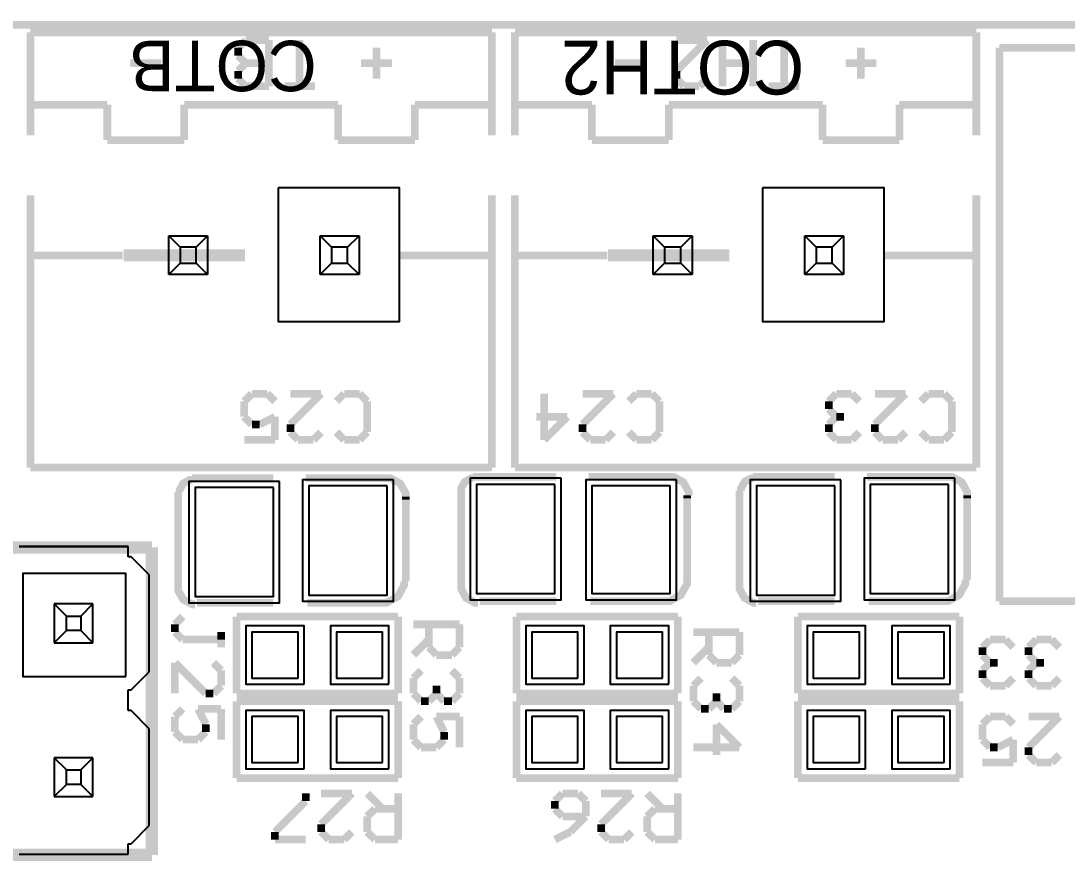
# Model space of a CAD drawing. Extents: x -110 to 1, y -84 to 0.
# Drawn here: x -93.49 to -76.21, y -13.72 to 0.15 of the extents above; entities that cross this region are included whole.
import ezdxf

# ---------------------------------------------------------------- set-up
doc = ezdxf.new("R2010")
doc.units = 0
doc.header["$MEASUREMENT"] = 0

msp = doc.modelspace()

# ---------------------------------------------------------------- linework, layer by layer
at = {"color": 7, "linetype": 'Continuous', "lineweight": 25}
for p, q in [((-91.043, -4.037), (-91.043, -3.397)), ((-91.043, -3.397), (-90.856, -3.584)), ((-91.043, -3.397), (-90.403, -3.397)), ((-90.591, -3.584), (-90.403, -3.397)), ((-90.403, -3.397), (-90.403, -4.037)), ((-88.543, -4.037), (-88.543, -3.397)), ((-88.543, -3.397), (-88.356, -3.584)), ((-88.543, -3.397), (-87.903, -3.397)), ((-88.091, -3.584), (-87.903, -3.397)), ((-87.903, -3.397), (-87.903, -4.037)), ((-83.043, -4.037), (-83.043, -3.397)), ((-83.043, -3.397), (-82.856, -3.584)), ((-83.043, -3.397), (-82.403, -3.397)), ((-82.591, -3.584), (-82.403, -3.397)), ((-82.403, -3.397), (-82.403, -4.037)), ((-80.543, -4.037), (-80.543, -3.397)), ((-80.543, -3.397), (-80.356, -3.584)), ((-80.543, -3.397), (-79.903, -3.397)), ((-80.091, -3.584), (-79.903, -3.397)), ((-79.903, -3.397), (-79.903, -4.037)), ((-90.856, -3.584), (-90.856, -3.849)), ((-90.591, -3.584), (-90.856, -3.584)), ((-90.591, -3.849), (-90.591, -3.584)), ((-88.356, -3.584), (-88.356, -3.849)), ((-88.091, -3.584), (-88.356, -3.584)), ((-88.091, -3.849), (-88.091, -3.584)), ((-82.856, -3.584), (-82.856, -3.849)), ((-82.591, -3.584), (-82.856, -3.584)), ((-82.591, -3.849), (-82.591, -3.584)), ((-80.356, -3.584), (-80.356, -3.849)), ((-80.091, -3.584), (-80.356, -3.584)), ((-80.091, -3.849), (-80.091, -3.584)), ((-91.043, -4.037), (-90.856, -3.849)), ((-90.856, -3.849), (-90.591, -3.849)), ((-90.591, -3.849), (-90.403, -4.037)), ((-88.543, -4.037), (-88.356, -3.849)), ((-88.356, -3.849), (-88.091, -3.849)), ((-88.091, -3.849), (-87.903, -4.037)), ((-83.043, -4.037), (-82.856, -3.849)), ((-82.856, -3.849), (-82.591, -3.849)), ((-82.591, -3.849), (-82.403, -4.037)), ((-80.543, -4.037), (-80.356, -3.849)), ((-80.356, -3.849), (-80.091, -3.849)), ((-80.091, -3.849), (-79.903, -4.037)), ((-90.403, -4.037), (-91.043, -4.037)), ((-87.903, -4.037), (-88.543, -4.037)), ((-82.403, -4.037), (-83.043, -4.037)), ((-79.903, -4.037), (-80.543, -4.037)), ((-93.516, -8.525), (-91.716, -8.525)), ((-91.716, -8.525), (-93.516, -8.525)), ((-91.716, -8.695), (-91.716, -8.525)), ((-91.666, -8.695), (-91.716, -8.695)), ((-91.366, -8.995), (-91.666, -8.695)), ((-91.366, -10.595), (-91.366, -8.995)), ((-92.736, -9.675), (-92.936, -9.475)), ((-92.296, -9.475), (-92.936, -9.475)), ((-92.936, -9.475), (-92.936, -10.115)), ((-92.496, -9.675), (-92.296, -9.475)), ((-92.296, -10.115), (-92.296, -9.475)), ((-92.736, -9.675), (-92.496, -9.675)), ((-92.736, -9.915), (-92.736, -9.675)), ((-92.496, -9.675), (-92.496, -9.915)), ((-92.736, -9.915), (-92.936, -10.115)), ((-92.496, -9.915), (-92.736, -9.915)), ((-92.496, -9.915), (-92.296, -10.115)), ((-92.936, -10.115), (-92.296, -10.115)), ((-91.666, -10.895), (-91.366, -10.595)), ((-91.716, -10.895), (-91.666, -10.895)), ((-91.716, -11.235), (-91.716, -10.895)), ((-91.666, -11.235), (-91.716, -11.235)), ((-91.366, -11.535), (-91.666, -11.235)), ((-91.366, -13.135), (-91.366, -11.535)), ((-92.736, -12.215), (-92.936, -12.015)), ((-92.296, -12.015), (-92.936, -12.015)), ((-92.936, -12.015), (-92.936, -12.655)), ((-92.496, -12.215), (-92.296, -12.015)), ((-92.296, -12.655), (-92.296, -12.015)), ((-92.736, -12.215), (-92.496, -12.215)), ((-92.736, -12.455), (-92.736, -12.215)), ((-92.496, -12.215), (-92.496, -12.455)), ((-92.736, -12.455), (-92.936, -12.655)), ((-92.496, -12.455), (-92.736, -12.455)), ((-92.496, -12.455), (-92.296, -12.655)), ((-92.936, -12.655), (-92.296, -12.655)), ((-91.666, -13.435), (-91.366, -13.135)), ((-91.716, -13.435), (-91.666, -13.435)), ((-91.716, -13.605), (-91.716, -13.435)), ((-93.516, -13.605), (-91.716, -13.605))]:
    msp.add_line(p, q, dxfattribs=at)
at = {"color": 0}
for points, const_width in [([(-0.702, 0.088), (-108.213, 0.088)], 0.127), ([(-93.329, -0.039), (-93.329, -1.232)], 0.127), ([(-85.709, -0.039), (-93.329, -0.039)], 0.127), ([(-85.709, -0.039), (-85.709, -1.232)], 0.127), ([(-85.328, -0.039), (-85.328, -1.232)], 0.127), ([(-77.709, -0.039), (-85.328, -0.039)], 0.127), ([(-77.709, -0.039), (-77.709, -1.232)], 0.127), ([(-89.773, -0.166), (-89.9, -0.293)], 0.127), ([(-89.392, -0.166), (-89.773, -0.166)], 0.127), ([(-89.392, -0.927), (-89.392, -0.166)], 0.127), ([(-88.884, -0.927), (-88.884, -0.166)], 0.127), ([(-82.662, -0.166), (-82.154, -0.166)], 0.127), ([(-82.154, -0.166), (-82.662, -0.673)], 0.127), ([(-81.9, -0.927), (-81.9, -0.166)], 0.127), ([(-81.392, -0.927), (-81.392, -0.166)], 0.127), ([(-81.392, -0.166), (-81.392, -0.546)], 0.127), ([(-80.884, -0.927), (-80.884, -0.166)], 0.127), ([(-89.9, -0.293), (-89.9, -0.42)], 0.127), ([(-87.615, -0.8), (-87.615, -0.293)], 0.127), ([(-79.614, -0.8), (-79.614, -0.293)], 0.127), ([(-77.328, -0.293), (-77.328, -2.324)], 0.127), ([(-73.518, -0.293), (-77.328, -0.293)], 0.127), ([(-91.17, -0.546), (-91.678, -0.546)], 0.127), ([(-89.9, -0.42), (-89.773, -0.546)], 0.127), ([(-89.773, -0.546), (-89.9, -0.673)], 0.127), ([(-89.773, -0.546), (-89.392, -0.546)], 0.127), ([(-89.392, -0.546), (-89.773, -0.546)], 0.127), ([(-87.36, -0.546), (-87.869, -0.546)], 0.127), ([(-83.17, -0.546), (-83.678, -0.546)], 0.127), ([(-81.392, -0.546), (-81.9, -0.546)], 0.127), ([(-81.9, -0.546), (-81.9, -0.927)], 0.127), ([(-79.36, -0.546), (-79.868, -0.546)], 0.127), ([(-89.9, -0.673), (-89.9, -0.8)], 0.127), ([(-82.662, -0.673), (-82.662, -0.8)], 0.127), ([(-89.9, -0.8), (-89.773, -0.927)], 0.127), ([(-82.662, -0.8), (-82.535, -0.927)], 0.127), ([(-82.281, -0.927), (-82.154, -0.8)], 0.127), ([(-89.773, -0.927), (-89.392, -0.927)], 0.127), ([(-88.63, -0.927), (-89.138, -0.927)], 0.127), ([(-89.138, -0.927), (-88.884, -0.927)], 0.127), ([(-82.535, -0.927), (-82.281, -0.927)], 0.127), ([(-80.63, -0.927), (-81.138, -0.927)], 0.127), ([(-81.138, -0.927), (-80.884, -0.927)], 0.127), ([(-92.059, -1.232), (-93.329, -1.232)], 0.127), ([(-93.329, -1.232), (-93.329, -1.74)], 0.127), ([(-92.059, -1.232), (-92.059, -1.816)], 0.127), ([(-90.789, -1.232), (-90.789, -1.816)], 0.127), ([(-88.249, -1.232), (-90.789, -1.232)], 0.127), ([(-88.249, -1.232), (-88.249, -1.816)], 0.127), ([(-86.979, -1.232), (-86.979, -1.816)], 0.127), ([(-85.709, -1.232), (-86.979, -1.232)], 0.127), ([(-85.709, -1.232), (-85.709, -1.74)], 0.127), ([(-84.058, -1.232), (-85.328, -1.232)], 0.127), ([(-85.328, -1.232), (-85.328, -1.74)], 0.127), ([(-84.058, -1.232), (-84.058, -1.816)], 0.127), ([(-82.789, -1.232), (-82.789, -1.816)], 0.127), ([(-80.249, -1.232), (-82.789, -1.232)], 0.127), ([(-80.249, -1.232), (-80.249, -1.816)], 0.127), ([(-78.979, -1.232), (-78.979, -1.816)], 0.127), ([(-77.709, -1.232), (-78.979, -1.232)], 0.127), ([(-77.709, -1.232), (-77.709, -1.74)], 0.127), ([(-90.789, -1.816), (-92.059, -1.816)], 0.127), ([(-86.979, -1.816), (-88.249, -1.816)], 0.127), ([(-82.789, -1.816), (-84.058, -1.816)], 0.127), ([(-78.979, -1.816), (-80.249, -1.816)], 0.127), ([(-77.328, -2.324), (-77.328, -7.4)], 0.127), ([(-93.329, -2.73), (-93.329, -7.223)], 0.127), ([(-90.789, -3.618), (-90.789, -3.821)], 2.006), ([(-85.709, -2.73), (-85.709, -7.223)], 0.127), ([(-85.328, -2.73), (-85.328, -7.223)], 0.127), ([(-82.789, -3.618), (-82.789, -3.821)], 2.006), ([(-77.709, -2.73), (-77.709, -7.223)], 0.127), ([(-91.805, -3.72), (-93.329, -3.72)], 0.127), ([(-85.709, -3.72), (-87.233, -3.72)], 0.127), ([(-83.805, -3.72), (-85.328, -3.72)], 0.127), ([(-77.709, -3.72), (-79.233, -3.72)], 0.127), ([(-89.799, -6.131), (-89.672, -6.004)], 0.127), ([(-89.672, -6.004), (-89.418, -6.004)], 0.127), ([(-89.418, -6.004), (-89.291, -6.131)], 0.127), ([(-89.037, -6.004), (-88.529, -6.004)], 0.127), ([(-88.529, -6.004), (-89.037, -6.512)], 0.127), ([(-88.148, -6.004), (-88.275, -6.131)], 0.127), ([(-87.894, -6.004), (-88.148, -6.004)], 0.127), ([(-87.767, -6.131), (-87.894, -6.004)], 0.127), ([(-84.846, -6.004), (-84.846, -6.766)], 0.127), ([(-84.211, -6.004), (-83.703, -6.004)], 0.127), ([(-83.703, -6.004), (-84.211, -6.512)], 0.127), ([(-83.322, -6.004), (-83.449, -6.131)], 0.127), ([(-83.068, -6.004), (-83.322, -6.004)], 0.127), ([(-82.941, -6.131), (-83.068, -6.004)], 0.127), ([(-80.147, -6.131), (-80.02, -6.004)], 0.127), ([(-80.02, -6.004), (-79.766, -6.004)], 0.127), ([(-79.766, -6.004), (-79.639, -6.131)], 0.127), ([(-79.385, -6.004), (-78.878, -6.004)], 0.127), ([(-78.878, -6.004), (-79.385, -6.512)], 0.127), ([(-78.496, -6.004), (-78.624, -6.131)], 0.127), ([(-78.242, -6.004), (-78.496, -6.004)], 0.127), ([(-78.115, -6.131), (-78.242, -6.004)], 0.127), ([(-89.799, -6.385), (-89.799, -6.131)], 0.127), ([(-87.767, -6.639), (-87.767, -6.131)], 0.127), ([(-82.941, -6.639), (-82.941, -6.131)], 0.127), ([(-80.147, -6.258), (-80.147, -6.131)], 0.127), ([(-80.02, -6.385), (-80.147, -6.258)], 0.127), ([(-78.115, -6.639), (-78.115, -6.131)], 0.127), ([(-89.672, -6.512), (-89.799, -6.385)], 0.127), ([(-89.291, -6.385), (-89.545, -6.512)], 0.127), ([(-89.291, -6.766), (-89.291, -6.385)], 0.127), ([(-84.465, -6.385), (-84.973, -6.385)], 0.127), ([(-84.846, -6.766), (-84.465, -6.385)], 0.127), ([(-80.147, -6.512), (-80.02, -6.385)], 0.127), ([(-80.02, -6.385), (-79.893, -6.385)], 0.127), ([(-79.893, -6.385), (-80.02, -6.385)], 0.127), ([(-89.545, -6.512), (-89.672, -6.512)], 0.127), ([(-89.037, -6.512), (-89.037, -6.639)], 0.127), ([(-84.211, -6.512), (-84.211, -6.639)], 0.127), ([(-80.147, -6.639), (-80.147, -6.512)], 0.127), ([(-79.385, -6.512), (-79.385, -6.639)], 0.127), ([(-89.799, -6.766), (-89.291, -6.766)], 0.127), ([(-89.037, -6.639), (-88.91, -6.766)], 0.127), ([(-88.91, -6.766), (-88.656, -6.766)], 0.127), ([(-88.656, -6.766), (-88.529, -6.639)], 0.127), ([(-88.275, -6.639), (-88.148, -6.766)], 0.127), ([(-88.148, -6.766), (-87.894, -6.766)], 0.127), ([(-87.894, -6.766), (-87.767, -6.639)], 0.127), ([(-84.211, -6.639), (-84.084, -6.766)], 0.127), ([(-84.084, -6.766), (-83.83, -6.766)], 0.127), ([(-83.83, -6.766), (-83.703, -6.639)], 0.127), ([(-83.449, -6.639), (-83.322, -6.766)], 0.127), ([(-83.322, -6.766), (-83.068, -6.766)], 0.127), ([(-83.068, -6.766), (-82.941, -6.639)], 0.127), ([(-80.02, -6.766), (-80.147, -6.639)], 0.127), ([(-79.766, -6.766), (-80.02, -6.766)], 0.127), ([(-79.639, -6.639), (-79.766, -6.766)], 0.127), ([(-79.385, -6.639), (-79.258, -6.766)], 0.127), ([(-79.258, -6.766), (-79.005, -6.766)], 0.127), ([(-79.005, -6.766), (-78.878, -6.639)], 0.127), ([(-78.624, -6.639), (-78.496, -6.766)], 0.127), ([(-78.496, -6.766), (-78.242, -6.766)], 0.127), ([(-78.242, -6.766), (-78.115, -6.639)], 0.127), ([(-85.709, -7.223), (-93.329, -7.223)], 0.127), ([(-77.709, -7.223), (-85.328, -7.223)], 0.127), ([(-90.865, -7.629), (-90.865, -7.593), (-90.806, -7.485), (-90.698, -7.426), (-90.662, -7.426)], 0.127), ([(-89.316, -7.4), (-90.662, -7.4)], 0.127), ([(-87.437, -7.4), (-88.783, -7.4)], 0.127), ([(-87.437, -7.4), (-87.383, -7.4), (-87.221, -7.489), (-87.132, -7.651), (-87.132, -7.705), (-87.132, -7.705), (-87.132, -7.705), (-87.132, -7.705)], 0.127), ([(-86.218, -7.603), (-86.218, -7.567), (-86.158, -7.46), (-86.05, -7.4), (-86.014, -7.4)], 0.127), ([(-84.643, -7.375), (-86.014, -7.375)], 0.127), ([(-82.764, -7.375), (-84.11, -7.375)], 0.127), ([(-82.764, -7.375), (-82.71, -7.375), (-82.548, -7.464), (-82.459, -7.626), (-82.459, -7.68), (-82.459, -7.68), (-82.459, -7.68), (-82.459, -7.68)], 0.127), ([(-81.595, -7.603), (-81.595, -7.567), (-81.536, -7.46), (-81.428, -7.4), (-81.392, -7.4)], 0.127), ([(-80.046, -7.375), (-81.392, -7.375)], 0.127), ([(-78.166, -7.375), (-79.512, -7.375)], 0.127), ([(-78.166, -7.375), (-78.113, -7.375), (-77.951, -7.464), (-77.861, -7.626), (-77.861, -7.68), (-77.861, -7.68), (-77.861, -7.68), (-77.861, -7.68)], 0.127), ([(-77.328, -7.4), (-77.328, -9.431)], 0.127), ([(-90.891, -7.629), (-90.891, -9.101)], 0.127), ([(-86.218, -7.603), (-86.218, -9.076)], 0.127), ([(-81.62, -7.603), (-81.62, -9.076)], 0.127), ([(-87.132, -7.705), (-87.132, -7.756)], 0.127), ([(-87.132, -7.756), (-87.132, -9.101)], 0.127), ([(-82.484, -7.68), (-82.484, -7.73)], 0.127), ([(-82.484, -7.73), (-82.484, -9.076)], 0.127), ([(-77.861, -7.68), (-77.861, -7.73)], 0.127), ([(-77.861, -7.73), (-77.861, -9.076)], 0.127), ([(-91.323, -8.543), (-109.101, -8.543)], 0.203), ([(-91.323, -8.543), (-91.323, -13.62)], 0.203), ([(-90.891, -8.822), (-90.891, -9.203)], 0.127), ([(-86.218, -8.796), (-86.218, -9.177)], 0.127), ([(-81.62, -8.796), (-81.62, -9.177)], 0.127), ([(-90.611, -9.482), (-90.66, -9.482), (-90.809, -9.4), (-90.891, -9.252), (-90.891, -9.203)], 0.127), ([(-87.157, -9.101), (-87.157, -9.164), (-87.261, -9.353), (-87.45, -9.457), (-87.513, -9.457)], 0.127), ([(-85.938, -9.457), (-85.987, -9.457), (-86.136, -9.375), (-86.218, -9.227), (-86.218, -9.177)], 0.127), ([(-82.484, -9.076), (-82.484, -9.139), (-82.588, -9.327), (-82.776, -9.431), (-82.84, -9.431)], 0.127), ([(-81.341, -9.457), (-81.39, -9.457), (-81.539, -9.375), (-81.62, -9.227), (-81.62, -9.177)], 0.127), ([(-77.887, -9.076), (-77.887, -9.139), (-77.991, -9.327), (-78.179, -9.431), (-78.242, -9.431)], 0.127), ([(-89.316, -9.457), (-90.586, -9.457)], 0.127), ([(-87.513, -9.457), (-88.757, -9.457)], 0.127), ([(-84.643, -9.431), (-85.913, -9.431)], 0.127), ([(-82.84, -9.431), (-84.084, -9.431)], 0.127), ([(-80.046, -9.431), (-81.315, -9.431)], 0.127), ([(-78.242, -9.431), (-79.487, -9.431)], 0.127), ([(-73.518, -9.431), (-77.328, -9.431)], 0.127), ([(-90.942, -9.812), (-90.815, -9.685)], 0.127), ([(-89.926, -9.685), (-89.926, -10.954)], 0.127), ([(-87.259, -9.685), (-89.926, -9.685)], 0.127), ([(-87.259, -9.685), (-87.259, -10.954)], 0.127), ([(-82.636, -9.685), (-85.303, -9.685)], 0.127), ([(-85.303, -9.685), (-85.303, -10.954)], 0.127), ([(-82.636, -9.685), (-82.636, -10.954)], 0.127), ([(-80.655, -9.685), (-80.655, -10.954)], 0.127), ([(-77.988, -9.685), (-80.655, -9.685)], 0.127), ([(-77.988, -9.685), (-77.988, -10.954)], 0.127), ([(-90.942, -9.939), (-90.942, -9.812)], 0.127), ([(-87.005, -9.812), (-86.243, -9.812)], 0.127), ([(-86.751, -10.192), (-86.751, -9.812)], 0.127), ([(-86.243, -9.812), (-86.243, -10.192)], 0.127), ([(-90.815, -10.065), (-90.942, -9.939)], 0.127), ([(-90.18, -10.065), (-90.815, -10.065)], 0.127), ([(-90.18, -10.192), (-90.18, -9.939)], 0.127), ([(-90.18, -9.939), (-90.18, -10.065)], 0.127), ([(-86.751, -10.065), (-87.005, -10.319)], 0.127), ([(-82.382, -9.939), (-81.62, -9.939)], 0.127), ([(-82.128, -10.319), (-82.128, -9.939)], 0.127), ([(-81.62, -9.939), (-81.62, -10.319)], 0.127), ([(-77.608, -10.192), (-77.481, -10.065)], 0.127), ([(-77.481, -10.065), (-77.227, -10.065)], 0.127), ([(-77.227, -10.065), (-77.1, -10.192)], 0.127), ([(-76.846, -10.192), (-76.718, -10.065)], 0.127), ([(-76.718, -10.065), (-76.465, -10.065)], 0.127), ([(-76.465, -10.065), (-76.338, -10.192)], 0.127), ([(-86.624, -10.319), (-86.751, -10.192)], 0.127), ([(-86.243, -10.192), (-86.37, -10.319)], 0.127), ([(-82.128, -10.192), (-82.382, -10.446)], 0.127), ([(-77.608, -10.319), (-77.608, -10.192)], 0.127), ([(-76.846, -10.319), (-76.846, -10.192)], 0.127), ([(-86.37, -10.319), (-86.624, -10.319)], 0.127), ([(-82.001, -10.446), (-82.128, -10.319)], 0.127), ([(-81.62, -10.319), (-81.748, -10.446)], 0.127), ([(-77.481, -10.446), (-77.608, -10.319)], 0.127), ([(-76.718, -10.446), (-76.846, -10.319)], 0.127), ([(-90.942, -10.954), (-90.942, -10.446)], 0.127), ([(-90.942, -10.446), (-90.433, -10.954)], 0.127), ([(-90.18, -10.573), (-90.306, -10.446)], 0.127), ([(-90.18, -10.827), (-90.18, -10.573)], 0.127), ([(-87.005, -10.7), (-86.878, -10.573)], 0.127), ([(-86.37, -10.573), (-86.243, -10.7)], 0.127), ([(-81.748, -10.446), (-82.001, -10.446)], 0.127), ([(-77.608, -10.573), (-77.481, -10.446)], 0.127), ([(-77.608, -10.7), (-77.608, -10.573)], 0.127), ([(-77.481, -10.446), (-77.354, -10.446)], 0.127), ([(-77.354, -10.446), (-77.481, -10.446)], 0.127), ([(-76.846, -10.573), (-76.718, -10.446)], 0.127), ([(-76.846, -10.7), (-76.846, -10.573)], 0.127), ([(-76.718, -10.446), (-76.591, -10.446)], 0.127), ([(-76.591, -10.446), (-76.718, -10.446)], 0.127), ([(-87.005, -10.954), (-87.005, -10.7)], 0.127), ([(-86.243, -10.7), (-86.243, -10.954)], 0.127), ([(-82.382, -10.827), (-82.255, -10.7)], 0.127), ([(-81.748, -10.7), (-81.62, -10.827)], 0.127), ([(-77.481, -10.827), (-77.608, -10.7)], 0.127), ([(-77.1, -10.7), (-77.227, -10.827)], 0.127), ([(-76.718, -10.827), (-76.846, -10.7)], 0.127), ([(-76.338, -10.7), (-76.465, -10.827)], 0.127), ([(-90.306, -10.954), (-90.18, -10.827)], 0.127), ([(-86.624, -10.954), (-86.624, -10.827)], 0.127), ([(-86.624, -10.827), (-86.624, -10.954)], 0.127), ([(-82.382, -11.081), (-82.382, -10.827)], 0.127), ([(-81.62, -10.827), (-81.62, -11.081)], 0.127), ([(-77.227, -10.827), (-77.481, -10.827)], 0.127), ([(-76.465, -10.827), (-76.718, -10.827)], 0.127), ([(-90.433, -10.954), (-90.306, -10.954)], 0.127), ([(-87.259, -10.954), (-89.926, -10.954)], 0.127), ([(-89.926, -11.081), (-89.926, -12.35)], 0.127), ([(-87.259, -11.081), (-89.926, -11.081)], 0.127), ([(-87.259, -11.081), (-87.259, -12.35)], 0.127), ([(-86.878, -11.081), (-87.005, -10.954)], 0.127), ([(-86.751, -11.081), (-86.878, -11.081)], 0.127), ([(-86.624, -10.954), (-86.751, -11.081)], 0.127), ([(-86.497, -11.081), (-86.624, -10.954)], 0.127), ([(-86.37, -11.081), (-86.497, -11.081)], 0.127), ([(-86.243, -10.954), (-86.37, -11.081)], 0.127), ([(-82.636, -10.954), (-85.303, -10.954)], 0.127), ([(-85.303, -11.081), (-85.303, -12.35)], 0.127), ([(-82.636, -11.081), (-85.303, -11.081)], 0.127), ([(-82.636, -11.081), (-82.636, -12.35)], 0.127), ([(-82.255, -11.208), (-82.382, -11.081)], 0.127), ([(-82.001, -11.081), (-82.128, -11.208)], 0.127), ([(-82.001, -11.081), (-82.001, -10.954)], 0.127), ([(-82.001, -10.954), (-82.001, -11.081)], 0.127), ([(-81.874, -11.208), (-82.001, -11.081)], 0.127), ([(-81.62, -11.081), (-81.748, -11.208)], 0.127), ([(-77.988, -10.954), (-80.655, -10.954)], 0.127), ([(-80.655, -11.081), (-80.655, -12.35)], 0.127), ([(-77.988, -11.081), (-80.655, -11.081)], 0.127), ([(-77.988, -11.081), (-77.988, -12.35)], 0.127), ([(-90.942, -11.335), (-90.815, -11.208)], 0.127), ([(-90.18, -11.208), (-90.56, -11.208)], 0.127), ([(-90.56, -11.208), (-90.433, -11.462)], 0.127), ([(-90.18, -11.716), (-90.18, -11.208)], 0.127), ([(-82.128, -11.208), (-82.255, -11.208)], 0.127), ([(-81.748, -11.208), (-81.874, -11.208)], 0.127), ([(-90.942, -11.589), (-90.942, -11.335)], 0.127), ([(-90.433, -11.462), (-90.433, -11.589)], 0.127), ([(-87.005, -11.462), (-86.878, -11.335)], 0.127), ([(-87.005, -11.716), (-87.005, -11.462)], 0.127), ([(-86.243, -11.335), (-86.624, -11.335)], 0.127), ([(-86.624, -11.335), (-86.497, -11.589)], 0.127), ([(-86.243, -11.843), (-86.243, -11.335)], 0.127), ([(-81.62, -11.843), (-82.001, -11.462)], 0.127), ([(-82.001, -11.462), (-82.001, -11.97)], 0.127), ([(-77.608, -11.462), (-77.481, -11.335)], 0.127), ([(-77.608, -11.716), (-77.608, -11.462)], 0.127), ([(-77.481, -11.335), (-77.227, -11.335)], 0.127), ([(-77.227, -11.335), (-77.1, -11.462)], 0.127), ([(-76.846, -11.335), (-76.338, -11.335)], 0.127), ([(-76.338, -11.335), (-76.846, -11.843)], 0.127), ([(-90.815, -11.716), (-90.942, -11.589)], 0.127), ([(-90.433, -11.589), (-90.56, -11.716)], 0.127), ([(-86.497, -11.589), (-86.497, -11.716)], 0.127), ([(-90.56, -11.716), (-90.815, -11.716)], 0.127), ([(-86.878, -11.843), (-87.005, -11.716)], 0.127), ([(-86.497, -11.716), (-86.624, -11.843)], 0.127), ([(-77.481, -11.843), (-77.608, -11.716)], 0.127), ([(-77.1, -11.716), (-77.354, -11.843)], 0.127), ([(-77.1, -12.096), (-77.1, -11.716)], 0.127), ([(-86.624, -11.843), (-86.878, -11.843)], 0.127), ([(-82.382, -11.843), (-81.62, -11.843)], 0.127), ([(-77.354, -11.843), (-77.481, -11.843)], 0.127), ([(-76.846, -11.843), (-76.846, -11.97)], 0.127), ([(-76.846, -11.97), (-76.718, -12.096)], 0.127), ([(-76.465, -12.096), (-76.338, -11.97)], 0.127), ([(-77.608, -12.096), (-77.1, -12.096)], 0.127), ([(-76.718, -12.096), (-76.465, -12.096)], 0.127), ([(-87.259, -12.35), (-89.926, -12.35)], 0.127), ([(-82.636, -12.35), (-85.303, -12.35)], 0.127), ([(-77.988, -12.35), (-80.655, -12.35)], 0.127), ([(-88.783, -12.731), (-88.783, -12.604)], 0.127), ([(-88.529, -12.604), (-88.021, -12.604)], 0.127), ([(-88.021, -12.604), (-88.529, -13.112)], 0.127), ([(-87.513, -12.858), (-87.767, -12.604)], 0.127), ([(-87.259, -12.604), (-87.259, -13.366)], 0.127), ([(-84.542, -12.604), (-84.668, -12.731)], 0.127), ([(-84.287, -12.604), (-84.542, -12.604)], 0.127), ([(-84.16, -12.731), (-84.287, -12.604)], 0.127), ([(-83.906, -12.604), (-83.398, -12.604)], 0.127), ([(-83.398, -12.604), (-83.906, -13.112)], 0.127), ([(-82.891, -12.858), (-83.145, -12.604)], 0.127), ([(-82.636, -12.604), (-82.636, -13.366)], 0.127), ([(-89.291, -13.239), (-88.783, -12.731)], 0.127), ([(-84.668, -12.731), (-84.668, -12.858)], 0.127), ([(-84.16, -12.985), (-84.16, -12.731)], 0.127), ([(-87.767, -12.985), (-87.64, -12.858)], 0.127), ([(-87.767, -13.239), (-87.767, -12.985)], 0.127), ([(-87.64, -12.858), (-87.259, -12.858)], 0.127), ([(-84.668, -12.858), (-84.542, -12.985)], 0.127), ([(-84.542, -12.985), (-84.16, -12.985)], 0.127), ([(-84.415, -13.239), (-84.16, -12.985)], 0.127), ([(-83.145, -12.985), (-83.018, -12.858)], 0.127), ([(-83.145, -13.239), (-83.145, -12.985)], 0.127), ([(-83.018, -12.858), (-82.636, -12.858)], 0.127), ([(-88.529, -13.112), (-88.529, -13.239)], 0.127), ([(-83.906, -13.112), (-83.906, -13.239)], 0.127), ([(-89.291, -13.366), (-89.291, -13.239)], 0.127), ([(-88.783, -13.366), (-89.291, -13.366)], 0.127), ([(-88.529, -13.239), (-88.402, -13.366)], 0.127), ([(-88.402, -13.366), (-88.148, -13.366)], 0.127), ([(-88.148, -13.366), (-88.021, -13.239)], 0.127), ([(-87.64, -13.366), (-87.767, -13.239)], 0.127), ([(-87.259, -13.366), (-87.64, -13.366)], 0.127), ([(-84.668, -13.366), (-84.415, -13.239)], 0.127), ([(-83.906, -13.239), (-83.779, -13.366)], 0.127), ([(-83.779, -13.366), (-83.525, -13.366)], 0.127), ([(-83.525, -13.366), (-83.398, -13.239)], 0.127), ([(-83.018, -13.366), (-83.145, -13.239)], 0.127), ([(-82.636, -13.366), (-83.018, -13.366)], 0.127), ([(-91.323, -13.62), (-109.101, -13.62)], 0.203)]:
    msp.add_lwpolyline(points, dxfattribs=dict(at, const_width=const_width))
for points, const_width in [([(-89.392, -0.546), (-89.392, -0.546)], 0.127), ([(-89.392, -0.546), (-89.392, -0.546)], 0.127), ([(-89.392, -0.546), (-89.392, -0.546)], 0.127), ([(-80.147, -6.512), (-80.147, -6.512)], 0.127), ([(-80.147, -6.512), (-80.147, -6.512)], 0.127), ([(-80.147, -6.512), (-80.147, -6.512)], 0.127), ([(-77.608, -10.573), (-77.608, -10.573)], 0.127), ([(-77.608, -10.573), (-77.608, -10.573)], 0.127), ([(-77.608, -10.573), (-77.608, -10.573)], 0.127), ([(-76.846, -10.573), (-76.846, -10.573)], 0.127), ([(-76.846, -10.573), (-76.846, -10.573)], 0.127), ([(-76.846, -10.573), (-76.846, -10.573)], 0.127), ([(-86.497, -11.081), (-86.497, -11.081)], 0.127), ([(-86.497, -11.081), (-86.497, -11.081)], 0.127), ([(-86.497, -11.081), (-86.497, -11.081)], 0.127), ([(-81.874, -11.208), (-81.874, -11.208)], 0.127), ([(-81.874, -11.208), (-81.874, -11.208)], 0.127), ([(-81.874, -11.208), (-81.874, -11.208)], 0.127), ([(-92.593, -12.35), (-92.593, -12.35)], 1.702)]:
    msp.add_lwpolyline(points, close=True, dxfattribs=dict(at, const_width=const_width))
for points in [[(-89.24, -2.603), (-89.24, -4.811), (-87.233, -4.811), (-87.233, -2.603), (-89.24, -2.603)], [(-81.24, -2.603), (-81.24, -4.811), (-79.233, -4.811), (-79.233, -2.603), (-81.24, -2.603)], [(-87.335, -7.426), (-88.834, -7.426), (-88.834, -9.431), (-87.335, -9.431), (-87.335, -7.426)], [(-84.567, -7.4), (-86.065, -7.4), (-86.065, -9.405), (-84.567, -9.405), (-84.567, -7.4)], [(-82.662, -7.426), (-84.16, -7.426), (-84.16, -9.405), (-82.662, -9.405), (-82.662, -7.426)], [(-79.944, -7.426), (-81.442, -7.426), (-81.442, -9.431), (-79.944, -9.431), (-79.944, -7.426)], [(-78.065, -7.4), (-79.563, -7.4), (-79.563, -9.405), (-78.065, -9.405), (-78.065, -7.4)], [(-89.215, -7.451), (-90.713, -7.451), (-90.713, -9.457), (-89.215, -9.457), (-89.215, -7.451)], [(-89.316, -7.553), (-90.611, -7.553), (-90.611, -9.355), (-89.316, -9.355), (-89.316, -7.553)], [(-87.437, -7.527), (-88.732, -7.527), (-88.732, -9.33), (-87.437, -9.33), (-87.437, -7.527)], [(-84.668, -7.502), (-85.964, -7.502), (-85.964, -9.304), (-84.668, -9.304), (-84.668, -7.502)], [(-82.764, -7.527), (-84.058, -7.527), (-84.058, -9.304), (-82.764, -9.304), (-82.764, -7.527)], [(-80.046, -7.527), (-81.341, -7.527), (-81.341, -9.33), (-80.046, -9.33), (-80.046, -7.527)], [(-78.166, -7.502), (-79.462, -7.502), (-79.462, -9.304), (-78.166, -9.304), (-78.166, -7.502)], [(-91.755, -10.675), (-91.755, -8.974), (-93.456, -8.974), (-93.456, -10.675), (-91.755, -10.675)], [(-88.808, -10.802), (-88.808, -9.837), (-89.773, -9.837), (-89.773, -10.802), (-88.808, -10.802)], [(-87.411, -10.802), (-87.411, -9.837), (-88.376, -9.837), (-88.376, -10.802), (-87.411, -10.802)], [(-84.186, -10.802), (-84.186, -9.837), (-85.151, -9.837), (-85.151, -10.802), (-84.186, -10.802)], [(-82.789, -10.802), (-82.789, -9.837), (-83.754, -9.837), (-83.754, -10.802), (-82.789, -10.802)], [(-79.538, -10.802), (-79.538, -9.837), (-80.503, -9.837), (-80.503, -10.802), (-79.538, -10.802)], [(-78.141, -10.802), (-78.141, -9.837), (-79.106, -9.837), (-79.106, -10.802), (-78.141, -10.802)], [(-88.91, -10.7), (-88.91, -9.939), (-89.672, -9.939), (-89.672, -10.7), (-88.91, -10.7)], [(-87.513, -10.7), (-87.513, -9.939), (-88.275, -9.939), (-88.275, -10.7), (-87.513, -10.7)], [(-84.287, -10.7), (-84.287, -9.939), (-85.049, -9.939), (-85.049, -10.7), (-84.287, -10.7)], [(-82.891, -10.7), (-82.891, -9.939), (-83.652, -9.939), (-83.652, -10.7), (-82.891, -10.7)], [(-79.639, -10.7), (-79.639, -9.939), (-80.402, -9.939), (-80.402, -10.7), (-79.639, -10.7)], [(-78.242, -10.7), (-78.242, -9.939), (-79.005, -9.939), (-79.005, -10.7), (-78.242, -10.7)], [(-88.808, -12.198), (-88.808, -11.233), (-89.773, -11.233), (-89.773, -12.198), (-88.808, -12.198)], [(-88.91, -12.096), (-88.91, -11.335), (-89.672, -11.335), (-89.672, -12.096), (-88.91, -12.096)], [(-87.411, -12.198), (-87.411, -11.233), (-88.376, -11.233), (-88.376, -12.198), (-87.411, -12.198)], [(-87.513, -12.096), (-87.513, -11.335), (-88.275, -11.335), (-88.275, -12.096), (-87.513, -12.096)], [(-84.186, -12.198), (-84.186, -11.233), (-85.151, -11.233), (-85.151, -12.198), (-84.186, -12.198)], [(-84.287, -12.096), (-84.287, -11.335), (-85.049, -11.335), (-85.049, -12.096), (-84.287, -12.096)], [(-82.789, -12.198), (-82.789, -11.233), (-83.754, -11.233), (-83.754, -12.198), (-82.789, -12.198)], [(-82.891, -12.096), (-82.891, -11.335), (-83.652, -11.335), (-83.652, -12.096), (-82.891, -12.096)], [(-79.538, -12.198), (-79.538, -11.233), (-80.503, -11.233), (-80.503, -12.198), (-79.538, -12.198)], [(-79.639, -12.096), (-79.639, -11.335), (-80.402, -11.335), (-80.402, -12.096), (-79.639, -12.096)], [(-78.141, -12.198), (-78.141, -11.233), (-79.106, -11.233), (-79.106, -12.198), (-78.141, -12.198)], [(-78.242, -12.096), (-78.242, -11.335), (-79.005, -11.335), (-79.005, -12.096), (-78.242, -12.096)]]:
    msp.add_lwpolyline(points, close=True, dxfattribs=at)

# ---------------------------------------------------------------- texts
for s, height, p in [('COTB', 0.8328, (-88.601, -0.176)), ('COTH2', 0.8868, (-80.548, -0.176))]:
    msp.add_text(s, height=height, rotation=180, dxfattribs=at).set_placement(p)

doc.saveas('drawing.dxf')
